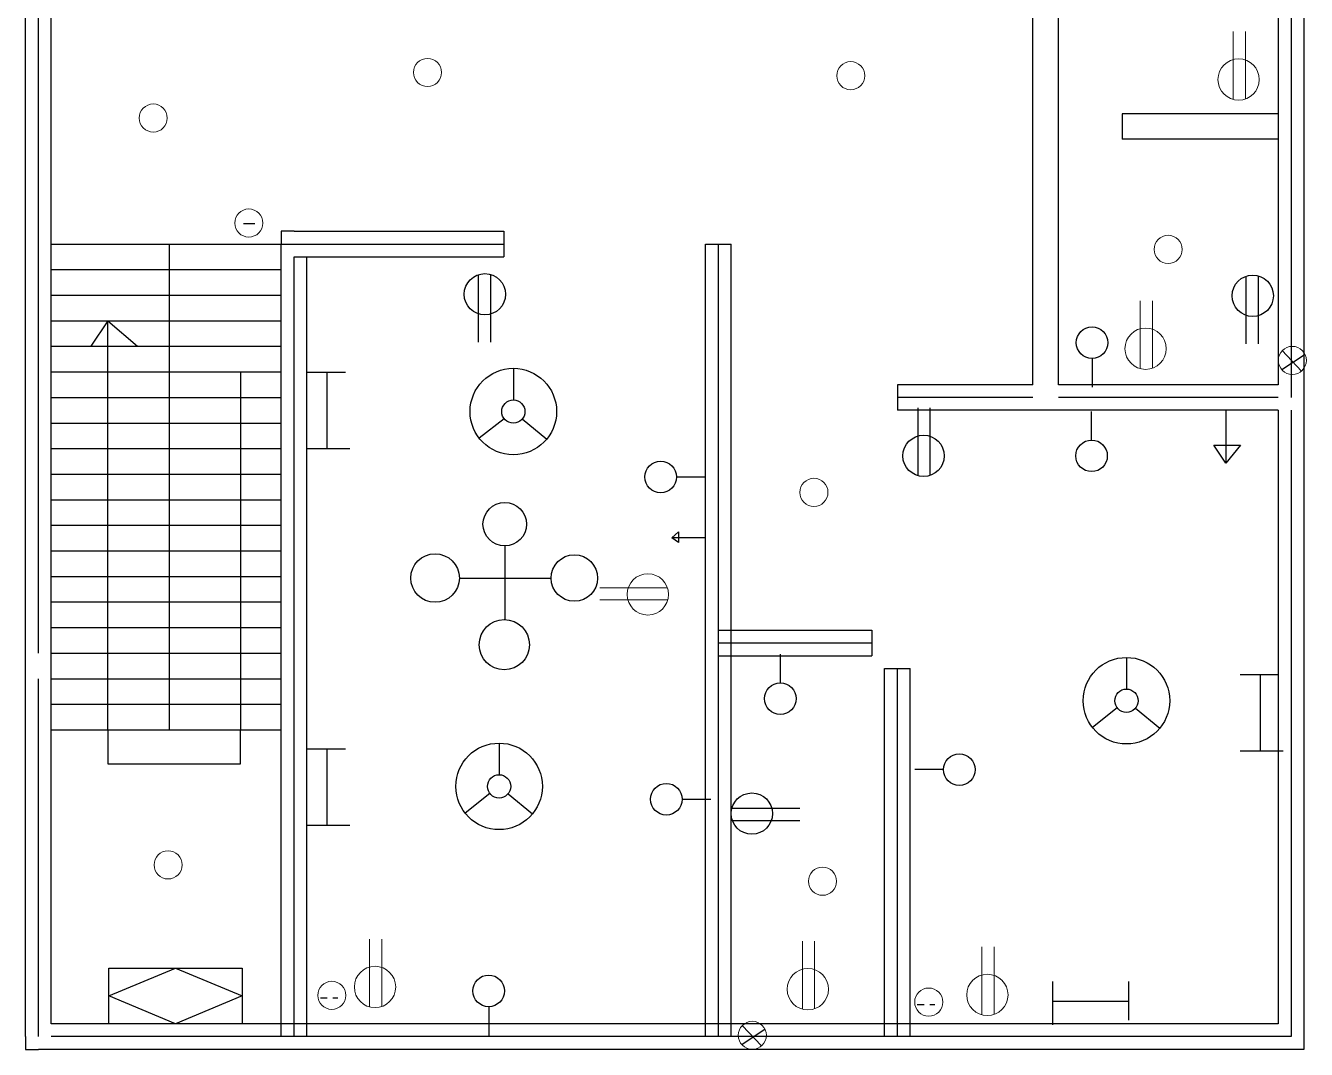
# Model space of a CAD drawing. Header units: inches. Extents: x -209 to 935, y -389 to 406.
# Drawn here: x 418 to 919, y -389 to 11 of the extents above; entities that cross this region are included whole.
import ezdxf

# ---------------------------------------------------------------- set-up
doc = ezdxf.new("R2010")
doc.units = ezdxf.units.IN
doc.header["$MEASUREMENT"] = 0

msp = doc.modelspace()

# ---------------------------------------------------------------- linework, layer by layer
for p, q in [((912.7476, 77.91597), (912.7476, -28.08403)), ((912.7476, 77.91597), (912.7476, -28.08403)), ((917.7476, 77.91597), (917.7476, -28.08403)), ((907.7476, 72.91597), (907.7476, -28.08403)), ((811.7476, -129.08403), (811.7476, 57.91597)), ((821.7476, -129.08403), (821.7476, 57.91597)), ((417.7476, -74.08403), (417.7476, 41.91597)), ((422.7476, -74.08403), (422.7476, 41.91597)), ((427.7476, -74.08403), (427.7476, 41.91597)), ((907.7476, -23.08403), (846.7476, -23.08403)), ((846.7476, -23.08403), (846.7476, -33.08403)), ((907.7476, -28.08403), (907.7476, -129.08403)), ((912.7476, -28.08403), (912.7476, -134.08403)), ((917.7476, -28.08403), (917.7476, -134.08403)), ((917.7476, -28.08403), (917.7476, -134.08403)), ((907.7476, -33.08403), (846.7476, -33.08403)), ((912.7476, -33.08403), (912.7476, -134.08403)), ((522.7476, -69.08403), (517.7476, -69.08403)), ((517.7476, -69.08403), (517.7476, -74.08403)), ((522.7476, -69.08403), (604.7476, -69.08403)), ((604.7476, -69.08403), (604.7476, -79.08403)), ((417.7476, -384.08403), (417.7476, -74.08403)), ((422.7476, -234.08403), (422.7476, -74.08403)), ((427.7476, -379.08403), (427.7476, -74.08403)), ((427.7476, -74.08403), (522.7476, -74.08403)), ((473.9438, -74.08403), (473.9438, -264.08403)), ((517.7476, -384.08403), (517.7476, -74.08403)), ((522.7476, -74.08403), (604.7476, -74.08403)), ((683.7476, -384.08403), (683.7476, -74.08403)), ((683.7476, -74.08403), (693.7476, -74.08403)), ((688.7476, -384.08403), (688.7476, -74.08403)), ((693.7476, -384.08403), (693.7476, -74.08403)), ((522.7476, -384.08403), (522.7476, -79.08403)), ((522.7476, -79.08403), (604.7476, -79.08403)), ((527.7476, -384.08403), (527.7476, -79.08403)), ((427.7476, -84.08403), (517.7476, -84.08403)), ((427.7476, -94.08403), (517.7476, -94.08403)), ((427.7476, -104.08403), (517.7476, -104.08403)), ((449.85288, -104.08403), (443.21905, -114.08403)), ((449.85288, -264.08403), (449.85288, -104.08403)), ((449.85288, -104.08403), (461.50187, -114.08403)), ((427.7476, -114.08403), (517.7476, -114.08403)), ((427.7476, -124.08403), (517.7476, -124.08403)), ((501.79893, -124.08403), (501.79893, -264.08403)), ((608.53426, -122.67935), (608.53426, -135.0499)), ((758.7476, -129.08403), (758.7476, -139.08403)), ((811.7476, -129.08403), (758.7476, -129.08403)), ((907.7476, -129.08403), (821.7476, -129.08403)), ((427.7476, -134.08403), (517.7476, -134.08403)), ((811.7476, -134.08403), (758.7476, -134.08403)), ((907.7476, -134.08403), (821.7476, -134.08403)), ((907.7476, -134.08403), (821.7476, -134.08403)), ((917.7476, -134.08403), (917.7476, -230.08403)), ((917.7476, -134.08403), (917.7476, -230.08403)), ((907.7476, -139.08403), (758.7476, -139.08403)), ((907.7476, -139.08403), (907.7476, -230.08403)), ((912.7476, -139.08403), (912.7476, -230.08403)), ((427.7476, -144.08403), (517.7476, -144.08403)), ((604.94945, -142.40511), (595.20562, -150.02667)), ((612.04754, -142.49424), (621.59693, -150.35805)), ((427.7476, -154.08403), (517.7476, -154.08403)), ((427.7476, -164.08403), (517.7476, -164.08403)), ((427.7476, -174.08403), (517.7476, -174.08403)), ((427.7476, -184.08403), (517.7476, -184.08403)), ((427.7476, -194.08403), (517.7476, -194.08403)), ((427.7476, -204.08403), (517.7476, -204.08403)), ((427.7476, -214.08403), (517.7476, -214.08403)), ((427.7476, -224.08403), (517.7476, -224.08403)), ((688.7476, -225.08403), (748.7476, -225.08403)), ((748.7476, -225.08403), (748.7476, -235.08403)), ((688.7476, -384.08403), (688.7476, -230.08403)), ((688.7476, -230.08403), (748.7476, -230.08403)), ((907.7476, -230.08403), (907.7476, -379.08403)), ((912.7476, -230.08403), (912.7476, -384.08403)), ((917.7476, -230.08403), (917.7476, -384.08403)), ((427.7476, -234.08403), (517.7476, -234.08403)), ((427.7476, -234.08403), (517.7476, -234.08403)), ((688.7476, -235.08403), (748.7476, -235.08403)), ((753.7476, -384.08403), (753.7476, -240.08403)), ((753.7476, -240.08403), (763.7476, -240.08403)), ((758.7476, -384.08403), (758.7476, -240.08403)), ((763.7476, -384.08403), (763.7476, -240.08403)), ((848.35929, -235.77957), (848.35929, -248.15011)), ((422.7476, -384.08403), (422.7476, -244.08403)), ((427.7476, -244.08403), (517.7476, -244.08403)), ((427.7476, -254.08403), (517.7476, -254.08403)), ((844.77448, -255.50533), (835.03065, -263.12689)), ((851.87257, -255.59445), (861.42196, -263.45826)), ((427.7476, -264.08403), (517.7476, -264.08403)), ((449.85288, -264.08403), (449.85288, -277.36549)), ((501.79893, -277.36549), (501.79893, -264.08403)), ((501.79893, -264.08403), (501.79893, -264.08403)), ((602.96186, -269.28523), (602.96186, -281.65578)), ((449.85288, -277.36549), (501.79893, -277.36549)), ((599.37704, -289.01099), (589.63322, -296.63256)), ((606.47513, -289.10012), (616.02452, -296.96393)), ((522.7476, -379.08403), (427.7476, -379.08403)), ((688.7476, -379.08403), (522.7476, -379.08403)), ((758.7476, -379.08403), (688.7476, -379.08403)), ((907.7476, -379.08403), (758.7476, -379.08403)), ((417.7476, -384.08403), (417.7476, -389.08403)), ((522.7476, -384.08403), (427.7476, -384.08403)), ((688.7476, -384.08403), (522.7476, -384.08403)), ((758.7476, -384.08403), (688.7476, -384.08403)), ((912.7476, -384.08403), (758.7476, -384.08403)), ((917.7476, -384.08403), (917.7476, -389.08403)), ((417.7476, -389.08403), (422.7476, -389.08403)), ((522.7476, -389.08403), (422.7476, -389.08403)), ((688.7476, -389.08403), (522.7476, -389.08403)), ((758.7476, -389.08403), (688.7476, -389.08403)), ((912.7476, -389.08403), (758.7476, -389.08403)), ((917.7476, -389.08403), (912.7476, -389.08403))]:
    msp.add_line(p, q)
at = {"lineweight": 20}
for p, q in [((890.10478, -17.52128), (890.10478, 9.03633)), ((894.87909, -17.3656), (894.87909, 9.03633)), ((853.72342, -122.79643), (853.72342, -96.23882)), ((858.49773, -122.64075), (858.49773, -96.23882)), ((668.78224, -208.48788), (642.38031, -208.48788)), ((668.93791, -213.26219), (642.38031, -213.26219)), ((552.29281, -372.46771), (552.29281, -345.91011)), ((557.06712, -372.31204), (557.06712, -345.91011)), ((721.59795, -373.33816), (721.59795, -346.78055)), ((726.37225, -373.18249), (726.37225, -346.78055)), ((791.81653, -375.5837), (791.81653, -349.02609)), ((796.59084, -375.42802), (796.59084, -349.02609))]:
    msp.add_line(p, q, dxfattribs=at)
at = {"lineweight": 25}
for p, q in [((503.03074, -66.05092), (507.3485, -66.05092)), ((895.12007, -86.66867), (895.12007, -113.0706)), ((899.89438, -86.51299), (899.89438, -113.0706)), ((834.92406, -118.8506), (834.92406, -130.06467)), ((918.21741, -117.25197), (909.14122, -123.25786)), ((909.31846, -115.75182), (916.84473, -123.75617)), ((766.85854, -164.72009), (766.85854, -138.16249)), ((771.63284, -164.56442), (771.63284, -138.16249)), ((834.69528, -150.74117), (834.69528, -139.52711)), ((887.27697, -139.08403), (887.27697, -159.73248)), ((887.27697, -159.73248), (882.52483, -152.73588)), ((882.52483, -152.73588), (893.02955, -152.73588)), ((893.02955, -152.73588), (887.27697, -159.73248)), ((672.3474, -165.17937), (683.56147, -165.17937)), ((670.54685, -188.97625), (673.07855, -186.69985)), ((683.7476, -188.97625), (670.54685, -188.97625)), ((673.07855, -190.87325), (670.54685, -188.97625)), ((673.07855, -186.69985), (673.07855, -190.87325)), ((605.15909, -192.16847), (605.15909, -220.77878)), ((587.42093, -204.72028), (623.30677, -204.72028)), ((712.97126, -245.69716), (712.97126, -234.48309)), ((776.82303, -279.64329), (765.60896, -279.64329)), ((674.57068, -291.23204), (685.78474, -291.23204)), ((450.33312, -368.1701), (476.4014, -357.25618)), ((476.4014, -357.25618), (502.46968, -368.1701)), ((476.4014, -379.08403), (450.33312, -368.1701)), ((502.46968, -368.1701), (476.4014, -379.08403)), ((533.06475, -368.88254), (535.71858, -368.88254)), ((537.92538, -368.88254), (539.14238, -368.88254)), ((539.14238, -368.88254), (539.903, -368.88254)), ((598.91228, -372.37852), (598.91228, -383.59258)), ((766.55471, -371.52016), (769.20853, -371.52016)), ((771.41533, -371.52016), (772.63233, -371.52016)), ((772.63233, -371.52016), (773.39295, -371.52016)), ((698.07458, -379.73805), (705.60086, -387.7424)), ((706.97354, -381.2382), (697.89734, -387.24409))]:
    msp.add_line(p, q, dxfattribs=at)
at = {"lineweight": 30}
for p, q in [((594.76232, -86.08694), (594.76232, -112.48887)), ((599.53662, -85.93127), (599.53662, -112.48887)), ((527.7476, -124.20079), (542.9136, -124.20079)), ((535.60433, -124.20079), (535.60433, -153.98333)), ((527.7476, -153.98333), (544.63344, -153.98333)), ((892.80109, -242.5057), (907.9671, -242.5057)), ((900.65782, -242.5057), (900.65782, -272.28824)), ((527.7476, -271.57662), (542.91361, -271.57662)), ((535.60433, -271.57662), (535.60433, -301.35916)), ((892.80109, -272.28824), (909.68693, -272.28824)), ((694.03486, -294.72345), (720.59246, -294.72345)), ((694.19053, -299.49776), (720.59246, -299.49776)), ((527.7476, -301.35916), (544.63344, -301.35916)), ((819.36995, -362.54669), (819.36995, -379.43253)), ((849.15248, -362.54669), (849.15248, -377.7127)), ((849.15248, -370.40342), (819.36995, -370.40342))]:
    msp.add_line(p, q, dxfattribs=at)
at = {"lineweight": 25}
msp.add_lwpolyline([(450.33312, -357.25618), (502.46968, -357.25618), (502.46968, -379.08403), (450.33312, -379.08403)], close=True, dxfattribs=at)
at = {"lineweight": 20}
for centre, radius in [((574.95656, -6.9588), 5.49812), ((740.52823, -8.22453), 5.49812), ((892.24032, -9.72684), 8.08169), ((467.66589, -24.78915), 5.49812), ((505.05483, -65.85442), 5.49812), ((864.67553, -76.16592), 5.49812), ((855.85896, -115.00199), 8.08169), ((913.24572, -119.59967), 5.49812), ((726.10176, -171.21351), 5.49812), ((661.14348, -211.12665), 8.08169), ((473.49566, -316.93661), 5.49812), ((729.47243, -323.3119), 5.49812), ((554.42835, -364.67328), 8.08169), ((723.73348, -365.54373), 8.08169), ((793.95207, -367.78926), 8.08169), ((537.52842, -367.94374), 5.49812), ((771.01838, -370.58136), 5.49812), ((702.00185, -383.5859), 5.49812)]:
    msp.add_circle(centre, radius, dxfattribs=at)
at = {"lineweight": 25}
for centre, radius in [((597.40109, -93.7257), 8.08169), ((897.75884, -94.30743), 8.08169), ((834.92406, -112.66938), 6.18123), ((768.99407, -156.92566), 8.08169), ((834.69528, -156.9224), 6.18123), ((666.16618, -165.17937), 6.18123), ((605.15909, -183.66484), 8.50362), ((577.92354, -204.72028), 9.4974), ((632.39465, -204.72028), 9.08788), ((604.98087, -230.8048), 9.81678), ((712.97126, -251.87838), 6.18123), ((783.00425, -279.64329), 6.18123), ((668.38945, -291.23204), 6.18123), ((701.82929, -296.85899), 8.08169), ((598.91228, -366.19729), 6.18123)]:
    msp.add_circle(centre, radius, dxfattribs=at)
for centre, radius in [((608.53426, -139.60109), 16.92174), ((608.53426, -139.60109), 4.5512), ((848.35929, -252.70131), 16.92174), ((848.35929, -252.70131), 4.5512), ((602.96186, -286.20698), 16.92174), ((602.96186, -286.20698), 4.5512)]:
    msp.add_circle(centre, radius)

doc.saveas('drawing.dxf')
